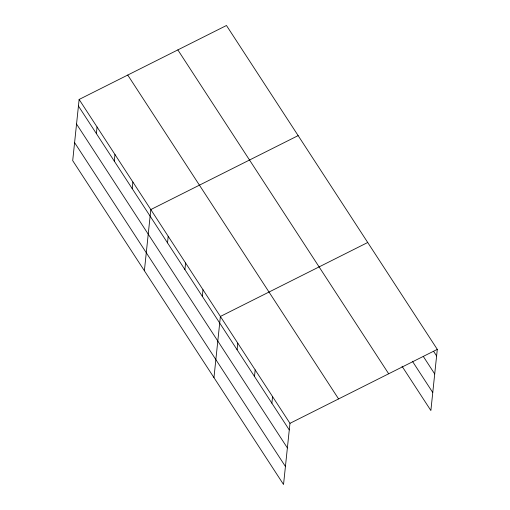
<?xml version="1.0" encoding="UTF-8"?>
<svg xmlns="http://www.w3.org/2000/svg" width="510" height="510" viewBox="0 0 510 510"><rect width="100%" height="100%" fill="white"/><g stroke="black" fill="none" stroke-linecap="round" stroke-linejoin="round"><path stroke-width="0.76" d="M79.126 99.456L72.701 160.631L283.534 484.5L289.967 423.332L79.126 99.456L226.465 25.5L437.299 349.369L430.873 410.544L402.02 366.225M96.358 133.569L97.053 126.99M114.278 161.096L114.973 154.517M132.198 188.623L132.893 182.044M144.387 270.746L150.813 209.572L298.146 135.615M167.516 242.875L168.204 236.296M184.907 269.592L185.602 263.013M202.304 296.31L202.993 289.731M213.958 377.623L220.39 316.455L367.723 242.492M237.093 349.752L237.781 343.173M254.484 376.469L255.178 369.89M271.881 403.187L272.57 396.608M289.967 423.332L437.299 349.369M433.64 351.39L436.611 355.948M423.262 356.369L434.718 373.964M412.399 361.246L432.767 392.528M177.843 49.903L388.677 373.779M127.749 75.053L338.583 398.922M78.438 106.035L289.272 429.911M76.545 124.051L287.379 447.927M74.594 142.615L285.428 466.484"/></g></svg>
